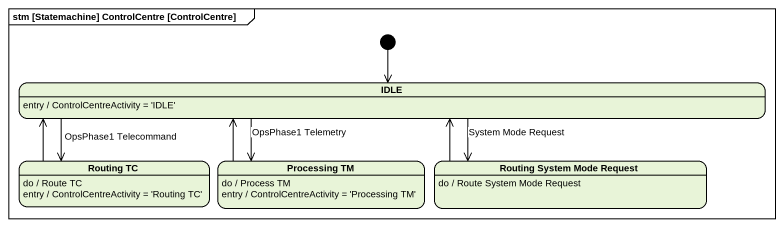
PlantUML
@startuml
mainframe stm [Statemachine] ControlCentre [ControlCentre]
hide empty description
state IDLE
IDLE : entry / ControlCentreActivity = 'IDLE'
state "Routing TC" as Routing_TC
Routing_TC : do / Route TC
Routing_TC : entry / ControlCentreActivity = 'Routing TC'
state "Processing TM" as Processing_TM
Processing_TM : do / Process TM
Processing_TM : entry / ControlCentreActivity = 'Processing TM'
state "Routing System Mode Request" as Routing_System_Mode_Request
Routing_System_Mode_Request : do / Route System Mode Request
[*] --> IDLE
IDLE -left-> Routing_TC : OpsPhase1 Telecommand
IDLE --> Processing_TM : OpsPhase1 Telemetry
IDLE -right-> Routing_System_Mode_Request : System Mode Request
Routing_TC -right-> IDLE
Processing_TM -up-> IDLE
Routing_System_Mode_Request -left-> IDLE
@enduml
